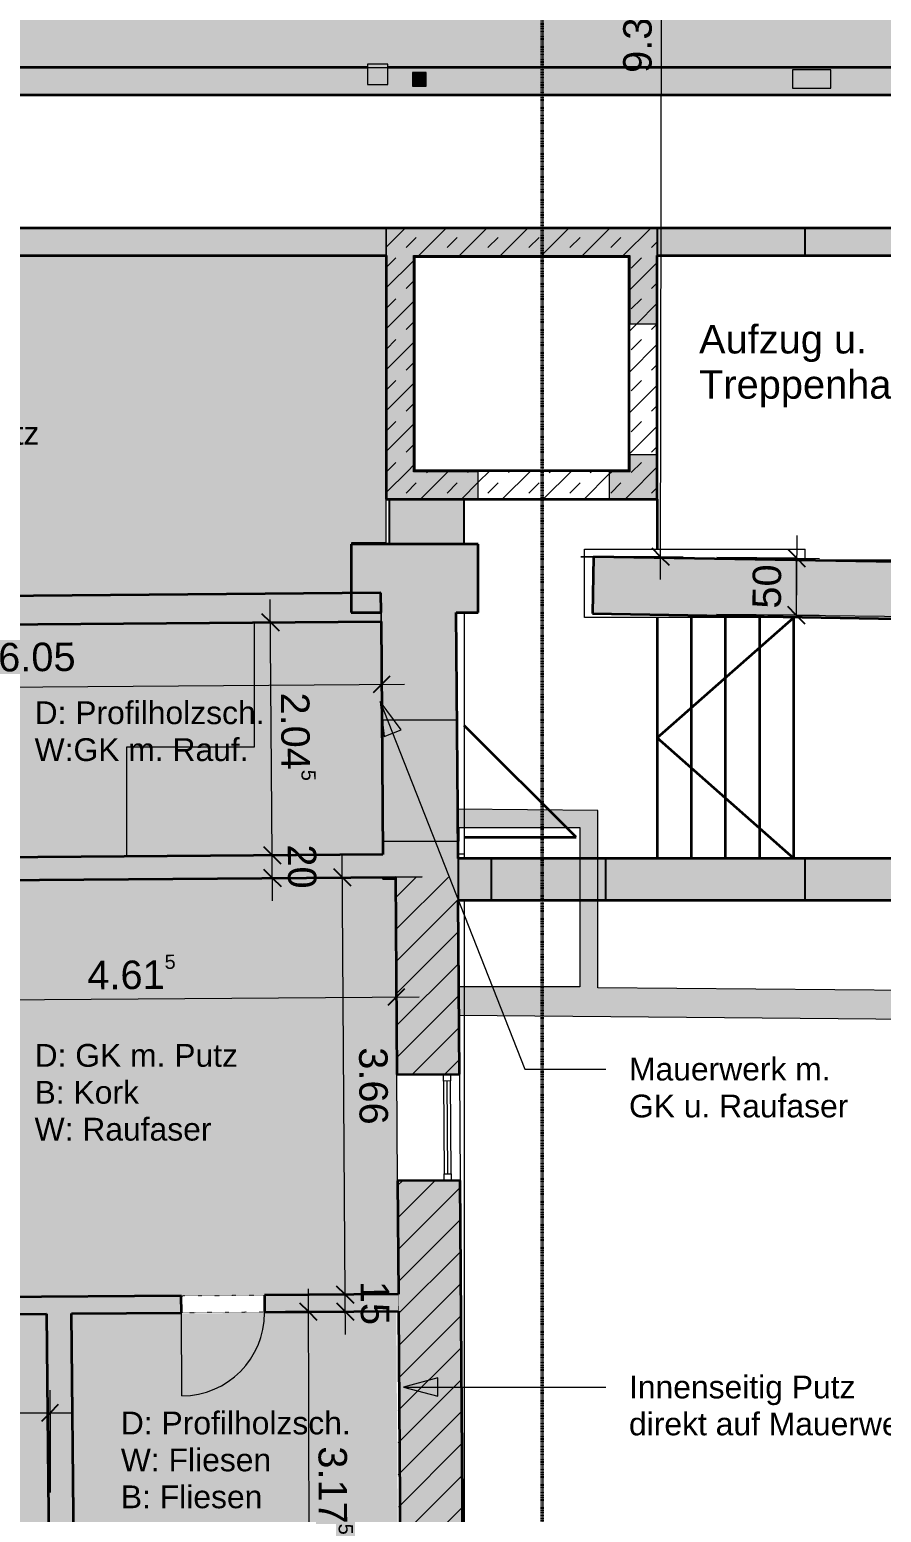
# Model space of a CAD drawing. Header units: millimetres. Extents: x -14559 to 21009, y -19333 to 10906.
# Drawn here: x -72 to 7405, y -12721 to 297 of the extents above; entities that cross this region are included whole.
import ezdxf

# ---------------------------------------------------------------- set-up
doc = ezdxf.new("R2010")
doc.units = ezdxf.units.MM
doc.linetypes.add('Achse', pattern=[10, 5, -2.5, 0, -2.5])
doc.linetypes.add('Über Schnittebene 1', pattern=[1, 0, -1])
for name, color, linetype, lineweight in [('A-ANNO-DIMS', 211, 'Continuous', 9), ('A-ANNO-DIMS-100', 211, 'Continuous', 9), ('A-DETL', 90, 'Continuous', 9), ('A-DETL-DEMO', 6, 'Continuous', 9), ('A-DETL-GENF', 92, 'Continuous', 9), ('A-DETL-MEDM', 33, 'Continuous', 25), ('A-DETL-THIN', 151, 'Continuous', 9), ('A-DOOR', 31, 'Continuous', 9), ('A-FLOR', 192, 'Continuous', 9), ('A-GLAZ', 151, 'Continuous', 9), ('A-WALL', 113, 'Continuous', 9), ('A-WALL-PATT', 111, 'Continuous', 35), ('G-ANNO-SYMB', 111, 'Continuous', 9), ('G-ANNO-TEXT', 231, 'Continuous', 9), ('S-COLS', 52, 'Continuous', 9)]:
    doc.layers.add(name, color=color, linetype=linetype, lineweight=lineweight)
doc.styles.add('Arial_1', font='arial.ttf', dxfattribs={"height": 250})
doc.styles.add('Arial_2', font='arial.ttf', dxfattribs={"height": 200})
doc.dimstyles.new('2_5mm_-_Arial', dxfattribs={"dimscale": 304.8, "dimtxt": 255.06485, "dimasz": 0.492126, "dimexe": 0.656168, "dimexo": 0.0625, "dimgap": 0.164042, "dimtad": 1, "dimlfac": 0.001, "dimrnd": 0.005, "dimzin": 0, "dimdsep": 46, "dimtxsty": 'Arial_1', "dimblk1": 'OBLIQUE', "dimblk2": 'OBLIQUE', "dimsah": 1, "dimcen": 0.09, "dimdle": 0.656168, "dimazin": 0, "dimtfac": 1, "dimtdec": 4, "dimtix": 1, "dimtmove": 0, "dimatfit": 3, "dimfxl": 2.296588, "dimfxlon": 1, "dimtvp": 1, "dimtolj": 1, "dimtzin": 0, "dimarcsym": 2})
doc.dimstyles.new('2_5mm_-_Arial_1', dxfattribs={"dimscale": 304.8, "dimtxt": 255.06485, "dimasz": 0.492126, "dimexe": 0.656168, "dimexo": 0.0625, "dimgap": 0.164042, "dimtad": 1, "dimdec": 1, "dimlfac": 0.1, "dimrnd": 0.5, "dimdsep": 46, "dimtxsty": 'Arial_1', "dimblk1": 'OBLIQUE', "dimblk2": 'OBLIQUE', "dimsah": 1, "dimcen": 0.09, "dimdle": 0.656168, "dimazin": 0, "dimtfac": 1, "dimtdec": 4, "dimtix": 1, "dimtmove": 0, "dimatfit": 3, "dimfxl": 2.296588, "dimfxlon": 1, "dimtvp": 1, "dimtolj": 1, "dimtzin": 0, "dimarcsym": 2})
pattern_1 = [(45, (0, 0), (-179.605, 179.605), []), (45, (179.6, 0), (-179.605, 179.605), [127, -127])]

# ---------------------------------------------------------------- blocks, each defined once
blk = doc.blocks.new('Drehflügel 1-flg - Variabel - Drehflügel 1-flg - Variabel-420323-Obergeschoss HG')
at = {"layer": 'A-DOOR'}
for p, q in [((365, 819), (365, 95)), ((365, 95), (365, 89))]:
    blk.add_line(p, q, dxfattribs=at)
at = {"layer": 'A-DOOR', "linetype": 'Über Schnittebene 1'}
for p, q in [((-365, 89), (365, 89)), ((365, -61), (-365, -61))]:
    blk.add_line(p, q, dxfattribs=at)
at = {"layer": 'A-DOOR'}
for start, end in [(90, 179.5612), (179.5612, 180)]:
    blk.add_arc((365, 89), 730, start, end, dxfattribs=at)
blk = doc.blocks.new('Holzträger - 180 x 180-V2-Obergeschoss HG')
at = {"layer": 'S-COLS'}
for points in [[(90, 61), (90, 90), (-90, 90), (-90, 61)], [(-90, -90), (90, -90), (90, 61), (-90, 61)]]:
    blk.add_hatch(color=256, dxfattribs=at).paths.add_polyline_path(points, flags=0)
for p, q in [((90, 90), (-90, 90)), ((-90, 90), (-90, 61)), ((-90, 61), (-90, -90)), ((90, 61), (90, 90)), ((90, -90), (90, 61)), ((-90, -90), (90, -90))]:
    blk.add_line(p, q, dxfattribs=at)
blk = doc.blocks.new('Holzträger - 120 x 120-455379-Obergeschoss HG')
at = {"layer": 'S-COLS'}
blk.add_hatch(color=256, dxfattribs=at).paths.add_polyline_path([(-60, -60), (60, -60), (60, 60), (-60, 60)], flags=0)
for p, q in [((60, 60), (-60, 60)), ((-60, 60), (-60, -60)), ((60, -60), (60, 60)), ((-60, -60), (60, -60))]:
    blk.add_line(p, q, dxfattribs=at)
blk = doc.blocks.new('Fenster 1-flg - Variabel - Fenster 1-flg - Variabel-531415-Obergeschoss HG')
at = {"layer": 'A-GLAZ'}
for p, q in [((-467, -135), (-407, -135)), ((-407, -195), (-467, -195)), ((-407, -135), (-407, -195)), ((407, -135), (-407, -135)), ((-407, -165), (407, -165)), ((-407, -195), (407, -195)), ((407, -195), (407, -135)), ((407, -135), (467, -135)), ((467, -195), (407, -195))]:
    blk.add_line(p, q, dxfattribs=at)
blk = doc.blocks.new('DIMBLOCK6-Obergeschoss HG')
at = {"layer": 'A-ANNO-DIMS-100'}
for p, q in [((2374, -10758), (2384, -14334)), ((3075, -10956), (2175, -10958)), ((2375, -10958), (3075, -10956)), ((3083, -14132), (2183, -14134)), ((2383, -14134), (3083, -14132))]:
    blk.add_line(p, q, dxfattribs=at)
at = {"layer": 'A-ANNO-DIMS-100', "lineweight": 25}
for p, q in [((2375, -10958), (2299, -10883)), ((2375, -10958), (2450, -11033)), ((2383, -14134), (2308, -14059)), ((2383, -14134), (2458, -14208))]:
    blk.add_line(p, q, dxfattribs=at)
at = {"layer": 'A-ANNO-DIMS-100', "color": 0, "insert": (2764, -12140), "char_height": 250, "width": 970.26, "attachment_point": 1, "rotation": 270.1564, "line_spacing_factor": 0.941778, "style": 'Arial_1'}
blk.add_mtext('3.17\\A2\\H0.5x;\\S5^  ;\\H2x;', dxfattribs=at)
blk = doc.blocks.new('_Oblique')
at = {"color": 0, "linetype": 'ByBlock', "lineweight": -2}
blk.add_line((-0.5, -0.5), (0.5, 0.5), dxfattribs=at)
blk = doc.blocks.new('DIMBLOCK7-Obergeschoss HG')
at = {"layer": 'A-ANNO-DIMS-100', "lineweight": 25}
for p, q in [((2699, -10809), (2623, -10734)), ((2700, -10959), (2624, -10884)), ((2699, -10809), (2774, -10883)), ((2700, -10959), (2775, -11033))]:
    blk.add_line(p, q, dxfattribs=at)
at = {"layer": 'A-ANNO-DIMS-100'}
for p, q in [((1999, -10814), (2899, -10807)), ((2699, -10809), (1999, -10814)), ((2701, -11159), (2699, -10809)), ((2000, -10964), (2900, -10957)), ((2700, -10959), (2000, -10964))]:
    blk.add_line(p, q, dxfattribs=at)
at = {"layer": 'A-ANNO-DIMS-100', "color": 0, "insert": (3084, -10687), "char_height": 250, "width": 465.23, "attachment_point": 1, "rotation": 270.3927, "line_spacing_factor": 0.941778, "style": 'Arial_1'}
blk.add_mtext('15', dxfattribs=at)
blk = doc.blocks.new('DIMBLOCK8-Obergeschoss HG')
at = {"layer": 'A-ANNO-DIMS-100'}
for p, q in [((2699, -10809), (2672, -6947)), ((3374, -7142), (2474, -7148)), ((2674, -7147), (3374, -7142)), ((1999, -10814), (2899, -10807)), ((2699, -10809), (1999, -10814))]:
    blk.add_line(p, q, dxfattribs=at)
at = {"layer": 'A-ANNO-DIMS-100', "lineweight": 25}
for p, q in [((2674, -7147), (2598, -7072)), ((2674, -7147), (2749, -7221)), ((2699, -10809), (2623, -10734)), ((2699, -10809), (2774, -10883))]:
    blk.add_line(p, q, dxfattribs=at)
at = {"layer": 'A-ANNO-DIMS-100', "color": 0, "insert": (3070, -8636), "char_height": 250, "width": 814.16, "attachment_point": 1, "rotation": 270.3927, "line_spacing_factor": 0.941778, "style": 'Arial_1'}
blk.add_mtext('3.66', dxfattribs=at)
blk = doc.blocks.new('DIMBLOCK9-Obergeschoss HG')
at = {"layer": 'A-ANNO-DIMS-100', "lineweight": 25}
for p, q in [((2058, -6952), (1983, -6877)), ((2058, -6952), (2134, -7026)), ((2060, -7152), (1984, -7077)), ((2060, -7152), (2135, -7226))]:
    blk.add_line(p, q, dxfattribs=at)
at = {"layer": 'A-ANNO-DIMS-100'}
for p, q in [((1358, -6957), (2258, -6950)), ((2058, -6952), (1358, -6957)), ((2061, -7352), (2058, -6952)), ((1360, -7157), (2260, -7150)), ((2060, -7152), (1360, -7157))]:
    blk.add_line(p, q, dxfattribs=at)
at = {"layer": 'A-ANNO-DIMS-100', "color": 0, "insert": (2444, -6855), "char_height": 250, "width": 465.23, "attachment_point": 1, "rotation": 270.4312, "line_spacing_factor": 0.941778, "style": 'Arial_1'}
blk.add_mtext('20', dxfattribs=at)
blk = doc.blocks.new('DIMBLOCK10-Obergeschoss HG')
at = {"layer": 'A-ANNO-DIMS-100'}
for p, q in [((2058, -6952), (2041, -4706)), ((2743, -4900), (1843, -4907)), ((2043, -4906), (2743, -4900)), ((1358, -6957), (2258, -6950)), ((2058, -6952), (1358, -6957))]:
    blk.add_line(p, q, dxfattribs=at)
at = {"layer": 'A-ANNO-DIMS-100', "lineweight": 25}
for p, q in [((2043, -4906), (1967, -4831)), ((2043, -4906), (2118, -4980)), ((2058, -6952), (1983, -6877)), ((2058, -6952), (2134, -7026))]:
    blk.add_line(p, q, dxfattribs=at)
at = {"layer": 'A-ANNO-DIMS-100', "color": 0, "insert": (2434, -5521), "char_height": 250, "width": 970.26, "attachment_point": 1, "rotation": 270.4312, "line_spacing_factor": 0.941778, "style": 'Arial_1'}
blk.add_mtext('2.04\\A2\\H0.5x;\\S5^  ;\\H2x;', dxfattribs=at)
blk = doc.blocks.new('DIMBLOCK12-Obergeschoss HG')
at = {"layer": 'A-ANNO-DIMS-100'}
for p, q in [((-3037, -4793), (-3031, -5693)), ((-3032, -5493), (-3037, -4793)), ((3013, -4751), (3020, -5651)), ((3018, -5451), (3013, -4751)), ((-3232, -5495), (3218, -5449))]:
    blk.add_line(p, q, dxfattribs=at)
at = {"layer": 'A-ANNO-DIMS-100', "lineweight": 25}
for p, q in [((-3032, -5493), (-2958, -5418)), ((3018, -5451), (2944, -5526)), ((3018, -5451), (3093, -5375)), ((-3032, -5493), (-3107, -5569))]:
    blk.add_line(p, q, dxfattribs=at)
at = {"layer": 'A-ANNO-DIMS-100', "color": 0, "insert": (-349, -5088), "char_height": 250, "width": 814.16, "attachment_point": 1, "rotation": 0.4009, "line_spacing_factor": 0.941778, "style": 'Arial_1'}
blk.add_mtext('6.05', dxfattribs=at)
blk = doc.blocks.new('DIMBLOCK13-Obergeschoss HG')
at = {"layer": 'A-ANNO-DIMS-100'}
for p, q in [((-1472, -7528), (-1466, -8428)), ((-1467, -8228), (-1472, -7528)), ((3142, -7496), (3149, -8396)), ((3147, -8196), (3142, -7496)), ((-1667, -8230), (3347, -8195))]:
    blk.add_line(p, q, dxfattribs=at)
at = {"layer": 'A-ANNO-DIMS-100', "lineweight": 25}
for p, q in [((-1467, -8228), (-1393, -8153)), ((3147, -8196), (3073, -8272)), ((3147, -8196), (3222, -8121)), ((-1467, -8228), (-1542, -8304))]:
    blk.add_line(p, q, dxfattribs=at)
at = {"layer": 'A-ANNO-DIMS-100', "color": 0, "insert": (433, -7829), "char_height": 250, "width": 970.26, "attachment_point": 1, "rotation": 0.4009, "line_spacing_factor": 0.941778, "style": 'Arial_1'}
blk.add_mtext('4.61\\A2\\H0.5x;\\S5^  ;\\H2x;', dxfattribs=at)
blk = doc.blocks.new('DIMBLOCK19-Obergeschoss HG')
at = {"layer": 'A-ANNO-DIMS-100'}
for p, q in [((-3071, -12547), (-3071, -11647)), ((108, -12547), (108, -11647)), ((-3071, -11847), (308, -11847)), ((-3071, -11847), (-3071, -12547)), ((108, -11847), (108, -12547))]:
    blk.add_line(p, q, dxfattribs=at)
at = {"layer": 'A-ANNO-DIMS-100', "lineweight": 25}
for p, q in [((-3071, -11847), (-2996, -11772)), ((108, -11847), (183, -11772)), ((-3071, -11847), (-3146, -11922)), ((108, -11847), (33, -11922))]:
    blk.add_line(p, q, dxfattribs=at)
at = {"layer": 'A-ANNO-DIMS-100', "color": 0, "insert": (-1821, -11460), "char_height": 250, "width": 814.16, "attachment_point": 1, "line_spacing_factor": 0.941778, "style": 'Arial_1'}
blk.add_mtext('3.18', dxfattribs=at)
blk = doc.blocks.new('DIMBLOCK21-Obergeschoss HG')
at = {"layer": 'A-ANNO-DIMS-100'}
for p, q in [((6664, -4144), (6658, -4844)), ((5962, -4338), (6862, -4345)), ((6662, -4344), (5962, -4338)), ((5958, -4838), (6858, -4845)), ((6658, -4844), (5958, -4838))]:
    blk.add_line(p, q, dxfattribs=at)
at = {"layer": 'A-ANNO-DIMS-100', "lineweight": 25}
for p, q in [((6662, -4344), (6588, -4268)), ((6662, -4344), (6737, -4419)), ((6658, -4844), (6584, -4768)), ((6658, -4844), (6733, -4919))]:
    blk.add_line(p, q, dxfattribs=at)
at = {"layer": 'A-ANNO-DIMS-100', "color": 0, "insert": (6273, -4785), "char_height": 250, "width": 465.23, "attachment_point": 1, "rotation": 89.5573, "line_spacing_factor": 0.941778, "style": 'Arial_1'}
blk.add_mtext('50', dxfattribs=at)
blk = doc.blocks.new('DIMBLOCK22-Obergeschoss HG')
at = {"layer": 'A-ANNO-DIMS-100'}
for p, q in [((5466, -4531), (5483, 5175)), ((4783, 4976), (5683, 4975)), ((5483, 4975), (4783, 4976)), ((4766, -4330), (5666, -4331)), ((5466, -4331), (4766, -4330))]:
    blk.add_line(p, q, dxfattribs=at)
at = {"layer": 'A-ANNO-DIMS-100', "lineweight": 25}
for p, q in [((5483, 4975), (5408, 5050)), ((5483, 4975), (5558, 4900)), ((5466, -4331), (5392, -4256)), ((5466, -4331), (5541, -4406))]:
    blk.add_line(p, q, dxfattribs=at)
at = {"layer": 'A-ANNO-DIMS-100', "color": 0, "insert": (5088, -82), "char_height": 250, "width": 970.26, "attachment_point": 1, "rotation": 89.8973, "line_spacing_factor": 0.941778, "style": 'Arial_1'}
blk.add_mtext('9.30\\A2\\H0.5x;\\S5^  ;\\H2x;', dxfattribs=at)

msp = doc.modelspace()

# ---------------------------------------------------------------- hatches: boundary and pattern name
at = {"layer": 'A-DETL-GENF', "transparency": 33554534}
h = msp.add_hatch(color=2, dxfattribs=at)
h.paths.add_polyline_path([(18013.866, -8802.445), (18012.259, -8522.45), (17402.916, -8522.45), (17339.04, -4863.007), (16607.983, -4863.007), (16607.983, -4498.007), (14893.162, -4498.007), (14893.162, -4943.747), (17151.08, -4943.747), (17151.08, -4962.068), (17241.155, -8540.928), (10281.659, -8540.928), (10281.659, -8438.636), (10131.659, -8438.636), (10131.659, -8560.928), (9686.983, -8560.928), (9686.983, -8795.946), (11723.772, -8797.536)], flags=0)
h.paths.add_polyline_path([(12303.17, -8432.139), (12303.17, -4852.139), (11793.705, -4852.139), (11793.705, -8169.142), (4915.909, -8115.998), (4915.909, -6559.612), (3680.361, -6546.591), (3680.361, -5766.591), (3027.762, -5766.591), (3027.762, -6826.591), (3698.484, -6826.591), (3698.484, -6706.591), (4758.484, -6706.591), (4758.484, -8106.591), (3698.484, -8106.591), (3698.519, -8356.599), (11723.772, -8427.053)], flags=0)
h.paths.add_polyline_path([(10063.428, -4882.515), (10063.428, -4361.085), (6658.428, -4361.085), (6658.428, -4843.756), (6916.847, -4846.698)], flags=0)
h.paths.add_polyline_path([(19756.79, 5196.993), (19906.881, 5196.993), (19892.983, 5594.993), (12332.473, 5562.822), (12332.473, 5416.45), (19748.149, 5444.445)], flags=0)
h.paths.add_polyline_path([(12357.983, 5654.217), (12933.586, 5714.716), (20393.98, 5780.007), (20392.055, 6019.999), (12775.682, 5958.895), (12357.983, 5914.993)], flags=0)
h = msp.add_hatch(color=1, dxfattribs=at)
h.paths.add_polyline_path([(10407.983, -7345.007), (10407.983, -4863.007), (10063.428, -4863.007), (10063.428, -4882.515), (10042.983, -4882.515), (10042.983, -6980.007), (8985.983, -6980.007), (8985.983, -7345.007)], flags=0)
h.paths.add_polyline_path([(6735.983, -7345.007), (6735.983, -6980.007), (4982.983, -6980.007), (4982.983, -7345.007)], flags=0)
h.paths.add_polyline_path([(3702.092, -7345.007), (3982.983, -7345.007), (3982.983, -6980.007), (3690.112, -6980.007), (3690.112, -7143.521), (3691.508, -7345.007)], flags=0)
h.paths.add_polyline_path([(20568.983, -4863.007), (21008.983, -4863.007), (21008.983, 5561.993), (19894.135, 5561.993), (19906.881, 5196.993), (20568.983, 5196.993), (20568.983, -4498.007), (16607.983, -4498.007), (16607.983, -4863.007), (17402.916, -4863.007)], flags=0)
h.paths.add_polyline_path([(14893.162, -4863.007), (14893.162, -4498.007), (12332.983, -4498.007), (12332.983, -4863.007)], flags=0)
h.paths.add_polyline_path([(3742.983, -4218.663), (3742.983, -3824.998), (3082.983, -3824.998), (3082.983, -4218.663)], flags=0)
h.paths.add_polyline_path([(11628.983, -1684.998), (11628.983, -1444.998), (7745.983, -1444.998), (7745.983, -1684.998)], flags=0)
h.paths.add_polyline_path([(6735.983, -1684.998), (6735.983, -1444.998), (5437.983, -1444.998), (5437.983, -1684.998)], flags=0)
h.paths.add_polyline_path([(19748.149, 5196.993), (19756.79, 5196.993), (19748.149, 5444.445), (12332.473, 5416.45), (12332.473, 5561.993), (12308.983, 5561.993), (12308.983, 5196.993), (19510.088, 5196.993)], flags=0)
for color, points in [(157, [(-12418.306, -4687.701), (-5341.74, -4638.181), (-5341.74, -34.674), (11720.991, -34.674), (11720.991, 4990.436), (-12418.306, 4990.436), (-12418.306, -2602.044)]), (33, [(-5341.74, -4717.356), (2757.983, -4650.398), (2757.983, -4204.998), (3057.983, -4204.998), (3057.983, -1444.998), (-5341.74, -1444.998), (-5341.74, -2602.044)]), (101, [(-7834.832, -14161.578), (-3240.948, -14149.036), (-3240.948, -13023.805), (-3070.948, -13023.805), (-3070.948, -14148.572), (108.006, -14139.893), (106.61, -13996.756), (326.6, -13994.612), (328.01, -14139.293), (3168.879, -14131.537), (3146.697, -10961.355), (297.22, -10980.888), (319.553, -13271.794), (99.564, -13273.939), (77.17, -10976.828), (-3013.017, -10998.011), (-3013.017, -11203.007), (-3213.017, -11149.378), (-3213.017, -10849.378), (-1677.242, -10838.851), (-1668.53, -9863.837), (-1914.886, -9868.109), (-1917.486, -9718.131), (-1667.189, -9713.791), (-1666.202, -9603.288), (-1471.194, -9603.288), (-1507.225, -10837.685), (3161.003, -10805.685), (3158.648, -9811.008), (3139.983, -7143.521), (-1474.526, -7178.248), (-1463.162, -8704.404), (-1659.017, -8729.33), (-1659.017, -6969.537), (3028.516, -6934.353), (3014.285, -4900.492), (-3036.088, -4956.707), (-3029.491, -6005.436), (-3216.136, -6005.436), (-3216.136, -4949.793), (-7861.111, -4988.191), (-7861.111, -6927.162), (-5684.101, -6881.348), (-4357.017, -7511.007), (-3200.151, -7490.814), (-3204.148, -6855.351), (-3024.152, -6854.219), (-3018.365, -7774.201), (-3223.514, -7751.031), (-3199.207, -7640.821), (-4389.552, -7661.598), (-5716.379, -7032.061), (-7860.566, -7077.184), (-7852.442, -9313.762), (-3188.985, -9265.822), (-3193.014, -8625.316), (-3013.018, -8624.184), (-3006.017, -9737.007), (-2767.359, -9732.869), (-2764.758, -9882.846), (-3185.057, -9890.135), (-3188.041, -9415.82), (-7851.897, -9463.764), (-7848.402, -10425.957)]), (1, [(3690.112, -7345.007), (3691.508, -7345.007), (3690.112, -7143.521)]), (101, [(3161.003, -10805.685), (3165.608, -10805.654), (3158.648, -9811.008), (3161, -10804.459)])]:
    msp.add_hatch(color=color, dxfattribs=at).paths.add_polyline_path(points, flags=0)
h = msp.add_hatch(color=91, dxfattribs=at)
h.paths.add_polyline_path([(3082.983, -3824.998), (3866.941, -3824.998), (3866.941, -3584.998), (3297.983, -3584.998), (3297.983, -1684.998), (5197.983, -1684.998), (5197.983, -2284.998), (5437.983, -2284.998), (5437.983, -1444.998), (3057.983, -1444.998), (3057.983, -3824.998)], flags=0)
h.paths.add_polyline_path([(5016.941, -3824.998), (5437.983, -3824.998), (5437.983, -3434.998), (5197.983, -3434.998), (5197.983, -3584.998), (5016.941, -3584.998)], flags=0)
at = {"layer": 'A-DETL-GENF'}
h = msp.add_hatch(dxfattribs=at)
h.set_pattern_fill('FP_2', color=1, style=0, pattern_type=2)
h.set_pattern_definition([(45, (0, 0), (-141.4214, 141.4214), [])])
h.paths.add_polyline_path([(-2793.082, -14747.816), (-2793.082, -14148.572), (-3070.948, -14148.572), (-3070.948, -14747.816)], flags=0)
h.paths.add_polyline_path([(-1858.086, -14745.263), (680.899, -14738.332), (679.261, -14138.334), (-1858.086, -14145.261), (-1858.086, -14337.914)], flags=0)
h.paths.add_polyline_path([(1615.896, -14735.779), (3743.081, -14729.972), (3708.634, -9807.159), (3158.648, -9811.008), (3168.879, -14131.537), (1615.896, -14135.777), (1615.896, -14337.914)], flags=0)
h.paths.add_polyline_path([(3152.106, -8876.031), (3702.092, -8872.182), (3690.112, -7143.521), (3152.106, -7143.521), (3152.106, -8469.979)], flags=0)
at = {"layer": 'A-WALL-PATT', "lineweight": 9}
h = msp.add_hatch(color=256, dxfattribs=at)
h.paths.add_polyline_path([(11716.231, -274.674), (11716.916, -34.674), (3072.786, -34.674), (3072.786, -185.313), (2892.786, -185.313), (2892.786, -34.674), (-426.925, -34.674), (-426.925, -206.157), (-606.925, -206.157), (-606.925, -34.674), (-5101.74, -34.674), (-5101.74, -274.674), (6916.847, -274.674)], flags=0)
h.paths.add_polyline_path([(-4191.409, -229.69), (-4191.409, -49.69), (-4031.409, -49.69), (-4031.409, -229.69)], flags=0)
h.paths.add_polyline_path([(-2287.443, -227.825), (-2407.443, -227.825), (-2407.443, -87.825), (-2287.443, -87.825)], flags=0)
h.paths.add_polyline_path([(3290.597, -200.406), (3290.597, -80.406), (3410.597, -80.406), (3410.597, -200.406)], flags=0)
for points in [[(3031.896, -1684.998), (3057.983, -1684.998), (3057.983, -1444.998), (-5101.74, -1444.998), (-5101.74, -1684.998), (2757.983, -1684.998)], [(11628.983, -1684.998), (11628.983, -1444.998), (5437.983, -1444.998), (5437.983, -1684.998), (7745.983, -1684.998)], [(2749.983, -4650.464), (2757.983, -4650.398), (2757.983, -4220.007), (2749.983, -4220.007)], [(3864.983, -4820.007), (3864.983, -4220.007), (2757.983, -4220.007), (2757.983, -4650.398), (2749.983, -4650.464), (2749.983, -4820.007), (3673.738, -4820.007)], [(8972.359, -4901.551), (8972.359, -4870.096), (6658.428, -4843.756), (6658.428, -4361.085), (4877.983, -4330.007), (4869.257, -4829.931), (7881.793, -4882.515)], [(8972.359, -4870.096), (8972.359, -4401.475), (6658.428, -4361.085), (6658.428, -4843.756), (6916.847, -4846.698)], [(-7868.154, -4988.249), (3014.27, -4898.288), (3012.52, -4648.294), (-7869.062, -4738.248), (-7868.155, -4988.191)], [(3687.779, -6826.591), (3685.82, -6546.649), (3680.361, -6546.591), (3680.361, -5766.591), (3027.762, -5766.591), (3028.516, -6826.591), (3680.361, -6826.591)], [(-1474.526, -7178.248), (3139.983, -7143.521), (3138.583, -6943.526), (-1472.739, -6978.229), (-1474.216, -7143.521)], [(3152.106, -8876.031), (3152.106, -7143.521), (3689.996, -7143.521), (3688.568, -6939.387), (3138.583, -6943.526), (3152.079, -8872.182)], [(4758.484, -7345.007), (4915.909, -7345.007), (4915.909, -6980.007), (4758.484, -6980.007)], [(3691.406, -7345.007), (3690.112, -7160.007), (3690.112, -7345.007)], [(3161.358, -10955.686), (3166.657, -10955.65), (3165.608, -10805.654), (3161.005, -10806.273), (3161.079, -10837.685)]]:
    msp.add_hatch(color=256, dxfattribs=at).paths.add_polyline_path(points, flags=0)
h = msp.add_hatch(dxfattribs=at)
h.set_pattern_fill('FP_1', color=256, style=0, pattern_type=2)
h.set_pattern_definition(pattern_1)
h.paths.add_polyline_path([(5197.983, -1694.998), (5437.983, -1694.998), (5437.983, -1444.998), (3057.983, -1444.998), (3057.983, -1694.998), (3297.983, -1694.598), (3297.983, -1684.998), (5197.983, -1684.998), (5197.983, -1694.598)], flags=0)
h = msp.add_hatch(dxfattribs=at)
h.set_pattern_fill('FP_1', color=256, style=0, pattern_type=2)
h.set_pattern_definition(pattern_1)
h.paths.add_polyline_path([(5187.983, -1694.998), (5197.983, -1694.598), (5197.983, -1684.998), (3297.983, -1684.998), (3297.983, -1694.998), (3307.983, -1694.998)], flags=0)
h = msp.add_hatch(dxfattribs=at)
h.set_pattern_fill('FP_1', color=256, style=0, pattern_type=2)
h.set_pattern_definition(pattern_1)
h.paths.add_polyline_path([(3297.983, -3574.998), (3296.861, -1694.998), (3057.983, -1694.998), (3057.983, -3574.998), (3086.02, -3574.998)], flags=0)
h = msp.add_hatch(dxfattribs=at)
h.set_pattern_fill('FP_1', color=256, style=0, pattern_type=2)
h.set_pattern_definition(pattern_1)
h.paths.add_polyline_path([(3297.983, -3574.998), (3307.983, -3574.998), (3307.983, -1694.998), (3297.983, -1694.998), (3297.983, -2602.044)], flags=0)
h = msp.add_hatch(dxfattribs=at)
h.set_pattern_fill('FP_1', color=256, style=0, pattern_type=2)
h.set_pattern_definition(pattern_1)
h.paths.add_polyline_path([(5437.983, -3824.998), (5437.983, -3434.998), (5197.983, -3434.998), (5197.983, -3584.998), (5187.983, -3584.998), (5187.983, -3824.998), (5197.983, -3824.998)], flags=0)
h.paths.add_polyline_path([(5359.525, -2284.998), (5437.983, -2284.998), (5437.983, -1694.998), (5197.983, -1694.998), (5197.983, -2284.998)], flags=0)
h = msp.add_hatch(dxfattribs=at)
h.set_pattern_fill('FP_1', color=256, style=0, pattern_type=2)
h.set_pattern_definition(pattern_1)
h.paths.add_polyline_path([(5197.983, -3584.998), (5197.983, -3434.998), (5437.983, -3434.998), (5437.983, -2284.998), (5197.983, -2284.998), (5197.983, -1694.998), (5187.983, -1694.998), (5187.983, -3584.998)], flags=0)
h = msp.add_hatch(dxfattribs=at)
h.set_pattern_fill('FP_1', color=256, style=0, pattern_type=2)
h.set_pattern_definition(pattern_1)
h.paths.add_polyline_path([(5187.983, -3824.998), (5187.983, -3584.998), (5016.941, -3584.998), (5016.941, -3824.998)], flags=0)
h.paths.add_polyline_path([(3742.983, -3824.998), (3866.941, -3824.998), (3866.941, -3584.998), (3297.983, -3584.998), (3297.983, -3574.998), (3057.983, -3574.998), (3057.983, -3824.998), (3297.983, -3824.998)], flags=0)
h = msp.add_hatch(dxfattribs=at)
h.set_pattern_fill('FP_1', color=256, style=0, pattern_type=2)
h.set_pattern_definition(pattern_1)
h.paths.add_polyline_path([(5016.941, -3824.998), (5016.941, -3584.998), (5187.983, -3584.998), (5187.983, -3574.998), (3297.983, -3574.998), (3297.983, -3584.998), (3866.941, -3584.998), (3866.941, -3824.998), (4513.385, -3824.998)], flags=0)
h = msp.add_hatch(color=256, dxfattribs=at)
h.paths.add_polyline_path([(3028.586, -6944.354), (3688.568, -6939.387), (3687.779, -6826.591), (3027.762, -6826.591), (3028.516, -6934.353)], flags=0)
h.paths.add_polyline_path([(3027.762, -6826.591), (3028.516, -5766.591), (3680.361, -5766.591), (3673.738, -4820.007), (3013.722, -4820.007), (3026.923, -6706.591)], flags=0)
h.paths.add_polyline_path([(3685.82, -6546.649), (3680.361, -5766.591), (3680.361, -6546.591)], flags=0)
h = msp.add_hatch(color=256, dxfattribs=at)
h.paths.add_polyline_path([(9980.052, -7345.007), (10042.983, -7345.007), (10042.983, -6980.007), (4915.909, -6980.007), (4915.909, -7345.007), (8985.983, -7345.007)], flags=0)
h.paths.add_polyline_path([(4513.385, -7345.007), (4758.484, -7345.007), (4758.484, -6980.007), (3688.852, -6980.007), (3691.508, -7345.007), (3982.983, -7345.007)], flags=0)
h = msp.add_hatch(color=256, dxfattribs=at)
h.paths.add_polyline_path([(3188.879, -14131.482), (3738.882, -14129.981), (3708.634, -9807.159), (3158.648, -9811.008), (3187.818, -13979.805)], flags=0)
h.paths.add_polyline_path([(3152.106, -8876.031), (3702.092, -8872.182), (3691.406, -7345.007), (3690.112, -7344.534), (3689.996, -7143.521), (3152.106, -7143.521), (3152.106, -8872.182)], flags=0)
h = msp.add_hatch(color=256, dxfattribs=at)
h.paths.add_polyline_path([(-3013.017, -10998.011), (1260.525, -10968.716), (1259.497, -10818.72), (-3013.017, -10848.007), (-3013.017, -10976.828)], flags=0)
h.paths.add_polyline_path([(1990.508, -10963.712), (3161.358, -10955.686), (3161.003, -10805.685), (1989.48, -10813.716), (1990.492, -10961.355)], flags=0)
h = msp.add_hatch(color=256, dxfattribs=at)
h.paths.add_polyline_path([(108.006, -14139.893), (328.001, -14138.334), (326.6, -13994.612), (106.61, -13996.756), (107.99, -14138.334)], flags=0)
h.paths.add_polyline_path([(99.564, -13273.939), (319.553, -13271.794), (297.166, -10975.32), (77.17, -10976.828), (99.543, -13271.794)], flags=0)
at = {"layer": 'G-ANNO-TEXT'}
for points in [[(3006.282, -5601.2), (3041.323, -5909.8), (3190.929, -5850.935)], [(3211.465, -11620.122), (3511.465, -11700.507), (3511.465, -11539.737)]]:
    msp.add_hatch(color=1, dxfattribs=at).paths.add_polyline_path(points, flags=0)
at = {"layer": 'S-COLS'}
msp.add_hatch(color=256, dxfattribs=at).paths.add_polyline_path([(6961.685, -217.007), (6961.685, -57.007), (6625.991, -57.007), (6625.991, -217.007), (6916.847, -217.007)], flags=0)

# ---------------------------------------------------------------- linework, layer by layer
at = {"layer": 'A-DETL'}
for p, q in [((5437.983, -1444.998), (3057.983, -1444.998)), ((3057.983, -1444.998), (3057.983, -3824.998)), ((5437.983, -1684.998), (5437.983, -1444.998)), ((3297.983, -3584.998), (3297.983, -1684.998)), ((3297.983, -1684.998), (5197.983, -1684.998)), ((5197.983, -1684.998), (5197.983, -2284.998)), ((5437.983, -2284.998), (5437.983, -1684.998)), ((5197.983, -2284.998), (5437.983, -2284.998)), ((5437.983, -3434.998), (5197.983, -3434.998)), ((5197.983, -3434.998), (5197.983, -3584.998)), ((5437.983, -3824.998), (5437.983, -3434.998)), ((3866.941, -3584.998), (3297.983, -3584.998)), ((3866.941, -3824.998), (3866.941, -3584.998)), ((5016.941, -3584.998), (5016.941, -3824.998)), ((5197.983, -3584.998), (5016.941, -3584.998)), ((3057.983, -3824.998), (3082.983, -3824.998)), ((3082.983, -3824.998), (3742.983, -3824.998)), ((3742.983, -3824.998), (3866.941, -3824.998)), ((5016.941, -3824.998), (5437.983, -3824.998))]:
    msp.add_line(p, q, dxfattribs=at)
at = {"layer": 'A-DETL', "lineweight": 35}
for p, q in [((5437.983, -3824.998), (5437.983, -4263.007)), ((5437.983, -4863.007), (5437.983, -6980.007)), ((5437.983, -5921.507), (6637.983, -4863.007)), ((5737.983, -6980.007), (5737.983, -4863.007)), ((6037.983, -6980.007), (6037.983, -4863.007)), ((6337.983, -6980.007), (6337.983, -4863.007)), ((6637.983, -6980.007), (6637.983, -4863.007)), ((4724.556, -6792.983), (3742.983, -5811.409)), ((6637.983, -6980.007), (5437.983, -5921.507)), ((3742.983, -6792.983), (4724.556, -6792.983))]:
    msp.add_line(p, q, dxfattribs=at)
at = {"layer": 'A-DETL-DEMO'}
for p, q in [((6658.428, -4361.085), (6658.428, -4843.756)), ((10063.428, -4361.085), (6658.428, -4361.085)), ((6658.428, -4843.756), (10063.428, -4882.515)), ((3680.361, -5766.591), (3027.762, -5766.591)), ((3027.762, -5766.591), (3027.762, -6826.591)), ((3680.361, -6546.591), (3680.361, -5766.591)), ((4915.909, -6559.612), (3680.361, -6546.591)), ((4915.909, -8115.998), (4915.909, -6559.612)), ((3698.484, -6826.591), (3698.484, -6706.591)), ((3698.484, -6706.591), (4758.484, -6706.591)), ((4758.484, -6706.591), (4758.484, -8106.591)), ((3027.762, -6826.591), (3698.484, -6826.591)), ((4758.484, -8106.591), (3698.484, -8106.591)), ((3698.484, -8106.591), (3698.484, -8351.634)), ((11793.705, -8169.142), (4915.909, -8115.998)), ((3698.484, -8351.634), (3698.484, -8356.599)), ((3698.519, -8356.599), (12303.17, -8432.139))]:
    msp.add_line(p, q, dxfattribs=at)
at = {"layer": 'A-DETL-MEDM'}
for p, q in [((6735.983, -1444.998), (5437.983, -1444.998)), ((5437.983, -1444.998), (5437.983, -1684.998)), ((6735.983, -1684.998), (6735.983, -1444.998)), ((5437.983, -1684.998), (6735.983, -1684.998)), ((3742.983, -3824.998), (3082.983, -3824.998)), ((3082.983, -3824.998), (3082.983, -4218.663)), ((3742.983, -4218.663), (3742.983, -3824.998)), ((3082.983, -4218.663), (3742.983, -4218.663)), ((3690.112, -6980.007), (3690.112, -7143.521)), ((3982.983, -6980.007), (3690.112, -6980.007)), ((3982.983, -7345.007), (3982.983, -6980.007)), ((6735.983, -6980.007), (4982.983, -6980.007)), ((4982.983, -6980.007), (4982.983, -7345.007)), ((6735.983, -7345.007), (6735.983, -6980.007)), ((3690.112, -7143.521), (3690.112, -7345.007)), ((3690.112, -7345.007), (3691.508, -7345.007)), ((3691.508, -7345.007), (3982.983, -7345.007)), ((4982.983, -7345.007), (6735.983, -7345.007))]:
    msp.add_line(p, q, dxfattribs=at)
at = {"layer": 'A-DETL-THIN'}
for p, q in [((-5341.74, -34.674), (11720.991, -34.674)), ((3057.983, -1444.998), (-5341.74, -1444.998)), ((3057.983, -4204.998), (3057.983, -1444.998)), ((2757.983, -4650.398), (2757.983, -4204.998)), ((2757.983, -4204.998), (3057.983, -4204.998)), ((-5341.74, -4717.356), (2757.983, -4650.398))]:
    msp.add_line(p, q, dxfattribs=at)
at = {"layer": 'A-FLOR'}
for p, q in [((1897.924, -4907.516), (1897.924, -6001.291)), ((1897.924, -6001.291), (777.924, -6001.291)), ((777.924, -6001.291), (777.924, -6961.291))]:
    msp.add_line(p, q, dxfattribs=at)
at = {"layer": 'A-WALL', "color": 169, "lineweight": 35}
for p, q in [((2892.786, -34.674), (-426.925, -34.674)), ((11716.916, -34.674), (3072.786, -34.674))]:
    msp.add_line(p, q, dxfattribs=at)
at = {"layer": 'A-WALL', "color": 7, "lineweight": 35}
for p, q in [((-5101.74, -274.674), (11716.231, -274.674)), ((5437.983, -3824.998), (5437.983, -1684.998)), ((3307.983, -1694.998), (5187.983, -1694.998)), ((3307.983, -3574.998), (3307.983, -1694.998)), ((5187.983, -1694.998), (5187.983, -3574.998)), ((5187.983, -3574.998), (3307.983, -3574.998)), ((3057.983, -3824.998), (5437.983, -3824.998)), ((3864.983, -4220.007), (2749.983, -4220.007)), ((3864.983, -4820.007), (3864.983, -4220.007)), ((4877.983, -4330.007), (4869.257, -4829.931)), ((3013.722, -4820.007), (3012.52, -4648.294)), ((-1454.484, -4935.23), (3014.27, -4898.288)), ((2749.983, -4820.007), (3013.722, -4820.007)), ((3685.82, -6546.649), (3673.738, -4820.007)), ((3673.738, -4820.007), (3864.983, -4820.007)), ((4869.257, -4829.931), (8972.359, -4901.551)), ((3028.586, -6944.354), (-1472.739, -6978.229)), ((10042.983, -6980.007), (3688.852, -6980.007)), ((3691.508, -7345.007), (10407.983, -7345.007)), ((1260.525, -10968.716), (1259.497, -10818.72)), ((1989.48, -10813.716), (1990.508, -10963.712)), ((297.166, -10975.32), (1260.525, -10968.716)), ((1990.508, -10963.712), (3166.657, -10955.65))]:
    msp.add_line(p, q, dxfattribs=at)
at = {"layer": 'A-WALL', "color": 27, "lineweight": 35}
for p, q in [((7745.983, -1444.998), (-5101.74, -1444.998)), ((-5101.74, -1684.998), (3057.983, -1684.998)), ((2749.983, -4220.007), (2749.983, -4820.007)), ((3012.52, -4648.294), (-8419.05, -4742.795))]:
    msp.add_line(p, q, dxfattribs=at)
at = {"layer": 'A-WALL'}
for p, q in [((3057.983, -1444.998), (3057.983, -1684.998)), ((5437.983, -1684.998), (5437.983, -1444.998)), ((4797.983, -4263.007), (6735.983, -4263.007)), ((4797.983, -4863.007), (4797.983, -4263.007)), ((6735.983, -4362.439), (6735.983, -4263.007)), ((3742.983, -4820.007), (3742.983, -6980.007)), ((6735.983, -4863.007), (4797.983, -4863.007)), ((3742.983, -6942.983), (3688.593, -6942.983)), ((3691.406, -7345.007), (3688.852, -6980.007)), ((3030.095, -7160.007), (3029.986, -7144.349)), ((3030.095, -7160.007), (3140.098, -7160.007)), ((3742.983, -7345.007), (3742.983, -14056.002)), ((3158.648, -9811.008), (3152.106, -8876.031)), ((3702.092, -8872.182), (3708.634, -9807.159))]:
    msp.add_line(p, q, dxfattribs=at)
at = {"layer": 'A-WALL', "color": 75, "lineweight": 35}
msp.add_line((3057.983, -1684.998), (3057.983, -3824.998), dxfattribs=at)
at = {"layer": 'A-WALL', "color": 14, "lineweight": 35}
msp.add_line((5437.983, -1684.998), (11628.983, -1684.998), dxfattribs=at)
at = {"layer": 'A-WALL', "color": 44, "lineweight": 35}
for p, q in [((8972.359, -4401.475), (4877.983, -4330.007)), ((3688.852, -6980.007), (3685.825, -6547.402))]:
    msp.add_line(p, q, dxfattribs=at)
at = {"layer": 'A-WALL', "color": 137, "lineweight": 35}
for p, q in [((3014.27, -4898.288), (3028.586, -6944.354)), ((-1474.526, -7178.248), (3139.983, -7143.521)), ((3139.983, -7143.521), (3152.106, -8876.031)), ((1259.497, -10818.72), (-1507.225, -10837.685)), ((3165.608, -10805.654), (1989.48, -10813.716)), ((-3013.017, -10998.011), (77.17, -10976.828)), ((77.17, -10976.828), (99.564, -13273.939)), ((319.553, -13271.794), (297.166, -10975.32))]:
    msp.add_line(p, q, dxfattribs=at)
at = {"layer": 'A-WALL', "color": 252, "lineweight": 35}
for p, q in [((3702.092, -8872.182), (3691.406, -7345.007)), ((3152.106, -8876.031), (3702.092, -8872.182)), ((3708.634, -9807.159), (3158.648, -9811.008)), ((3743.081, -14729.972), (3708.634, -9807.159)), ((3166.657, -10955.65), (3188.879, -14131.482))]:
    msp.add_line(p, q, dxfattribs=at)
at = {"layer": 'A-WALL', "color": 253, "lineweight": 35}
msp.add_line((3158.648, -9811.008), (3165.608, -10805.654), dxfattribs=at)
at = {"layer": 'G-ANNO-SYMB', "linetype": 'Achse', "lineweight": 50}
msp.add_line((4426.515, 9635.869), (4426.515, -17394.443), dxfattribs=at)
at = {"layer": 'G-ANNO-TEXT', "color": 1}
for p, q in [((3006.282, -5601.2), (3041.323, -5909.8)), ((3190.929, -5850.935), (3006.282, -5601.2)), ((3006.282, -5601.2), (4276.282, -8828.904)), ((3041.323, -5909.8), (3190.929, -5850.935)), ((4276.282, -8828.904), (4986.565, -8828.904)), ((3511.465, -11539.737), (3211.465, -11620.122)), ((3511.465, -11700.507), (3511.465, -11539.737)), ((3211.465, -11620.122), (3511.465, -11700.507)), ((3211.465, -11620.122), (4986.565, -11620.122))]:
    msp.add_line(p, q, dxfattribs=at)
at = {"layer": 'S-COLS'}
for p, q in [((6961.685, -57.007), (6625.991, -57.007)), ((6625.991, -57.007), (6625.991, -217.007)), ((6961.685, -217.007), (6961.685, -57.007)), ((6625.991, -217.007), (6961.685, -217.007))]:
    msp.add_line(p, q, dxfattribs=at)

# ---------------------------------------------------------------- block references
at = {"layer": 'A-DOOR', "rotation": 180.3927490329468}
msp.add_blockref('Drehflügel 1-flg - Variabel - Drehflügel 1-flg - Variabel-420323-Obergeschoss HG', (1624.903, -10876.782), dxfattribs=at)
at = {"layer": 'A-GLAZ', "rotation": 90.40090703442452}
msp.add_blockref('Fenster 1-flg - Variabel - Fenster 1-flg - Variabel-531415-Obergeschoss HG', (3430.37, -9341.595), dxfattribs=at)
at = {"layer": 'S-COLS'}
for name, p in [('Holzträger - 180 x 180-V2-Obergeschoss HG', (2982.786, -95.313)), ('Holzträger - 120 x 120-455379-Obergeschoss HG', (3350.597, -140.406))]:
    msp.add_blockref(name, p, dxfattribs=at)

# ---------------------------------------------------------------- texts
at = {"layer": 'G-ANNO-TEXT', "color": 1, "attachment_point": 1}
for s, insert, char_height, width, style in [('Aufzug u. ', (5804.712, -2295.826), 250, 1883.96563, 'Arial_1'), ('Treppenhaus', (5804.712, -2692.701), 250, 2461.18062, 'Arial_1'), ('D: GK m. Putz', (-1771.157, -3146.322), 200, 2204.64062, 'Arial_2'), ('D: Profilholzsch.', (-28.179, -5599.95), 200, 2517.29875, 'Arial_2'), ('W:GK m. Rauf.', (-28.179, -5924.064), 200, 2340.9275, 'Arial_2'), ('D: GK m. Putz', (-28.179, -8608.442), 200, 2204.64062, 'Arial_2'), ('Mauerwerk m. ', (5189.765, -8728.904), 200, 2260.75875, 'Arial_2'), ('B: Kork', (-28.179, -8932.557), 200, 1138.39625, 'Arial_2'), ('GK u. Raufaser', (5189.765, -9053.018), 200, 2389.02875, 'Arial_2'), ('W: Raufaser', (-28.179, -9256.671), 200, 1940.08375, 'Arial_2'), ('Innenseitig Putz ', (5189.765, -11520.122), 200, 2565.4, 'Arial_2'), ('D: Profilholzsch.', (728.913, -11836.146), 200, 2517.29875, 'Arial_2'), ('direkt auf Mauerwerk', (5189.765, -11844.237), 200, 3214.76687, 'Arial_2'), ('W: Fliesen', (728.913, -12160.26), 200, 1651.47625, 'Arial_2'), ('B: Fliesen', (728.913, -12484.375), 200, 1547.25688, 'Arial_2')]:
    msp.add_mtext(s, dxfattribs=dict(at, insert=insert, char_height=char_height, width=width, style=style))

# ---------------------------------------------------------------- dimensions: what is measured, and where the dimension line sits
at = {"layer": 'A-ANNO-DIMS'}
for base, p1, p2, angle, text, override, picture, middle in [((5483.098, 4975.095), (4766.425, -4329.808), (4783.099, 4976.35), 89.8973443, '\\A1;9.30\\Q;{\\A1;{\\H0.5x;\\S5^ ;}}', {"dimpost": '<>', "dimfxl": 9306.172088}, 'DIMBLOCK22-Obergeschoss HG', (5297.033, 322.335)), ((2042.822, -4905.599), (1358.24, -6956.924), (2742.803, -4900.331), 270.4311792, '\\A1;2.04\\Q;{\\A1;{\\H0.5x;\\S5^ ;}}', {"dimpost": '<>', "dimfxl": 2479.231485}, 'DIMBLOCK10-Obergeschoss HG', (2228.16, -5927.291)), ((3147.347, -8196.035), (-1472.077, -7528.341), (3142.449, -7496.052), 0.400907, '\\A1;4.61\\Q;{\\A1;{\\H0.5x;\\S5^ ;}}', {"dimpost": '<>', "dimfxl": 4614.639099}, 'DIMBLOCK13-Obergeschoss HG', (838.841, -8034.54)), ((2383.223, -14133.682), (3074.55, -10955.902), (3083.221, -14131.771), 270.1564216, '\\A1;3.17\\Q;{\\A1;{\\H0.5x;\\S5^ ;}}', {"dimpost": '<>', "dimfxl": 3175.881199}, 'DIMBLOCK6-Obergeschoss HG', (2556.616, -12545.262))]:
    dim = msp.add_linear_dim(base=base, p1=p1, p2=p2, angle=angle, text=text, dimstyle='2_5mm_-_Arial', override=override, dxfattribs=at)
    dim.commit()
    dim.dimension.update_dxf_attribs({"geometry": picture, "text_midpoint": middle})
for base, p1, p2, angle, dimstyle, override, picture, middle in [((6658.428, -4843.756), (5962.312, -4338.386), (5958.449, -4838.347), 89.5572904, '2_5mm_-_Arial_1', {"dimpost": '<>', "dimfxl": 499.976349}, 'DIMBLOCK21-Obergeschoss HG', (6482.722, -4592.403)), ((3018.136, -5450.835), (-3037.233, -4793.189), (3013.238, -4750.852), 0.400907, '2_5mm_-_Arial', {"dimpost": '<>', "dimfxl": 6050.618643}, 'DIMBLOCK12-Obergeschoss HG', (-8.342, -5294.364)), ((2058.22, -6951.656), (1359.745, -7156.919), (1358.24, -6956.924), 270.4311792, '2_5mm_-_Arial_1', {"dimpost": '<>', "dimfxl": 200}, 'DIMBLOCK9-Obergeschoss HG', (2236.611, -7050.317)), ((2673.676, -7146.718), (1998.796, -10813.652), (3373.659, -7141.919), 270.392749, '2_5mm_-_Arial', {"dimpost": '<>', "dimfxl": 3920.697884}, 'DIMBLOCK8-Obergeschoss HG', (2863.952, -8976.567)), ((2698.779, -10808.854), (1999.824, -10963.649), (1998.796, -10813.652), 270.392749, '2_5mm_-_Arial_1', {"dimpost": '<>', "dimfxl": 150}, 'DIMBLOCK7-Obergeschoss HG', (2876.932, -10882.634))]:
    dim = msp.add_linear_dim(base=base, p1=p1, p2=p2, angle=angle, dimstyle=dimstyle, override=override, dxfattribs=at)
    dim.commit()
    dim.dimension.update_dxf_attribs({"geometry": picture, "text_midpoint": middle})
dim = msp.add_linear_dim(base=(108.006, -11846.619), p1=(-3070.948, -12546.619), p2=(108.006, -12546.619), dimstyle='2_5mm_-_Arial', override={"dimpost": '<>', "dimfxl": 3178.954106}, dxfattribs=at)
dim.commit()
dim.dimension.update_dxf_attribs({"geometry": 'DIMBLOCK19-Obergeschoss HG', "text_midpoint": (-1481.471, -11668.891)})

doc.saveas('drawing.dxf')
